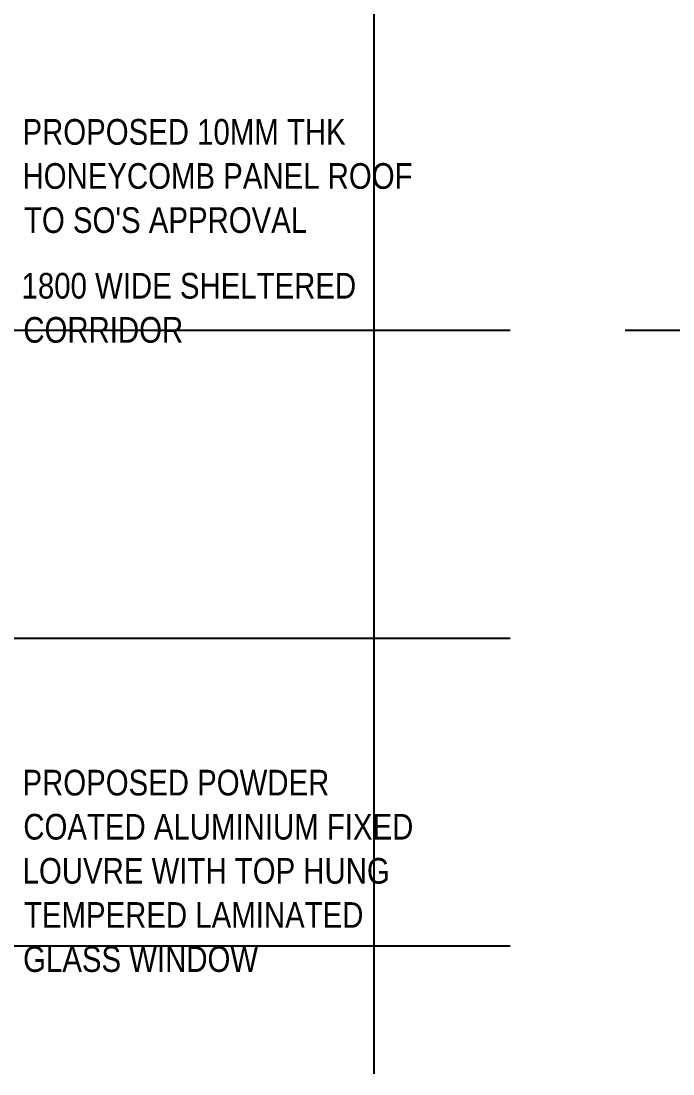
# Model space of a CAD drawing. Header units: millimetres. Extents: x -145636 to 131102, y -135903 to -7470.
# Drawn here: x 35145 to 47855, y -121696 to -101169 of the extents above; entities that cross this region are included whole.
import ezdxf

# ---------------------------------------------------------------- set-up
doc = ezdxf.new("R2010")
doc.units = ezdxf.units.MM
doc.layers.add('M_ARCHI', color=8, linetype='Continuous')
doc.styles.add('Arial Narrow_1', font='ARIALN.TTF', dxfattribs={"height": 90})

# ---------------------------------------------------------------- blocks, each defined once
blk = doc.blocks.new('RF Archi 21.10.2024')
at = {"layer": 'M_ARCHI', "color": 8}
for p, q in [((-124386, -25375), (-124386, -138101)), ((-152583, -123603), (-121725, -123603)), ((-119483, -123603), (-72658, -123603)), ((-152583, -129603), (-121725, -129603)), ((-152583, -135603), (-121725, -135603))]:
    blk.add_line(p, q, dxfattribs=at)
at = {"layer": 'M_ARCHI', "color": 8, "linetype": 'Continuous', "style": 'Arial Narrow_1'}
for s, p in [('PROPOSED 10MM THK', (-131233, -119984)), ('HONEYCOMB PANEL ROOF', (-131233, -120844)), ("TO SO'S APPROVAL", (-131204, -121704)), ('1800 WIDE SHELTERED', (-131251, -122984)), ('CORRIDOR', (-131217, -123844)), ('PROPOSED POWDER', (-131233, -132671)), ('COATED ALUMINIUM FIXED', (-131217, -133531)), ('LOUVRE WITH TOP HUNG', (-131230, -134391)), ('TEMPERED LAMINATED', (-131204, -135251)), ('GLASS WINDOW', (-131221, -136111))]:
    blk.add_text(s, height=500, dxfattribs=at).set_placement(p)

msp = doc.modelspace()

# ---------------------------------------------------------------- block references
at = {"layer": 'M_ARCHI', "color": 8, "linetype": 'Continuous'}
msp.add_blockref('RF Archi 21.10.2024', (166406, 16405), dxfattribs=at)

doc.saveas('drawing.dxf')
